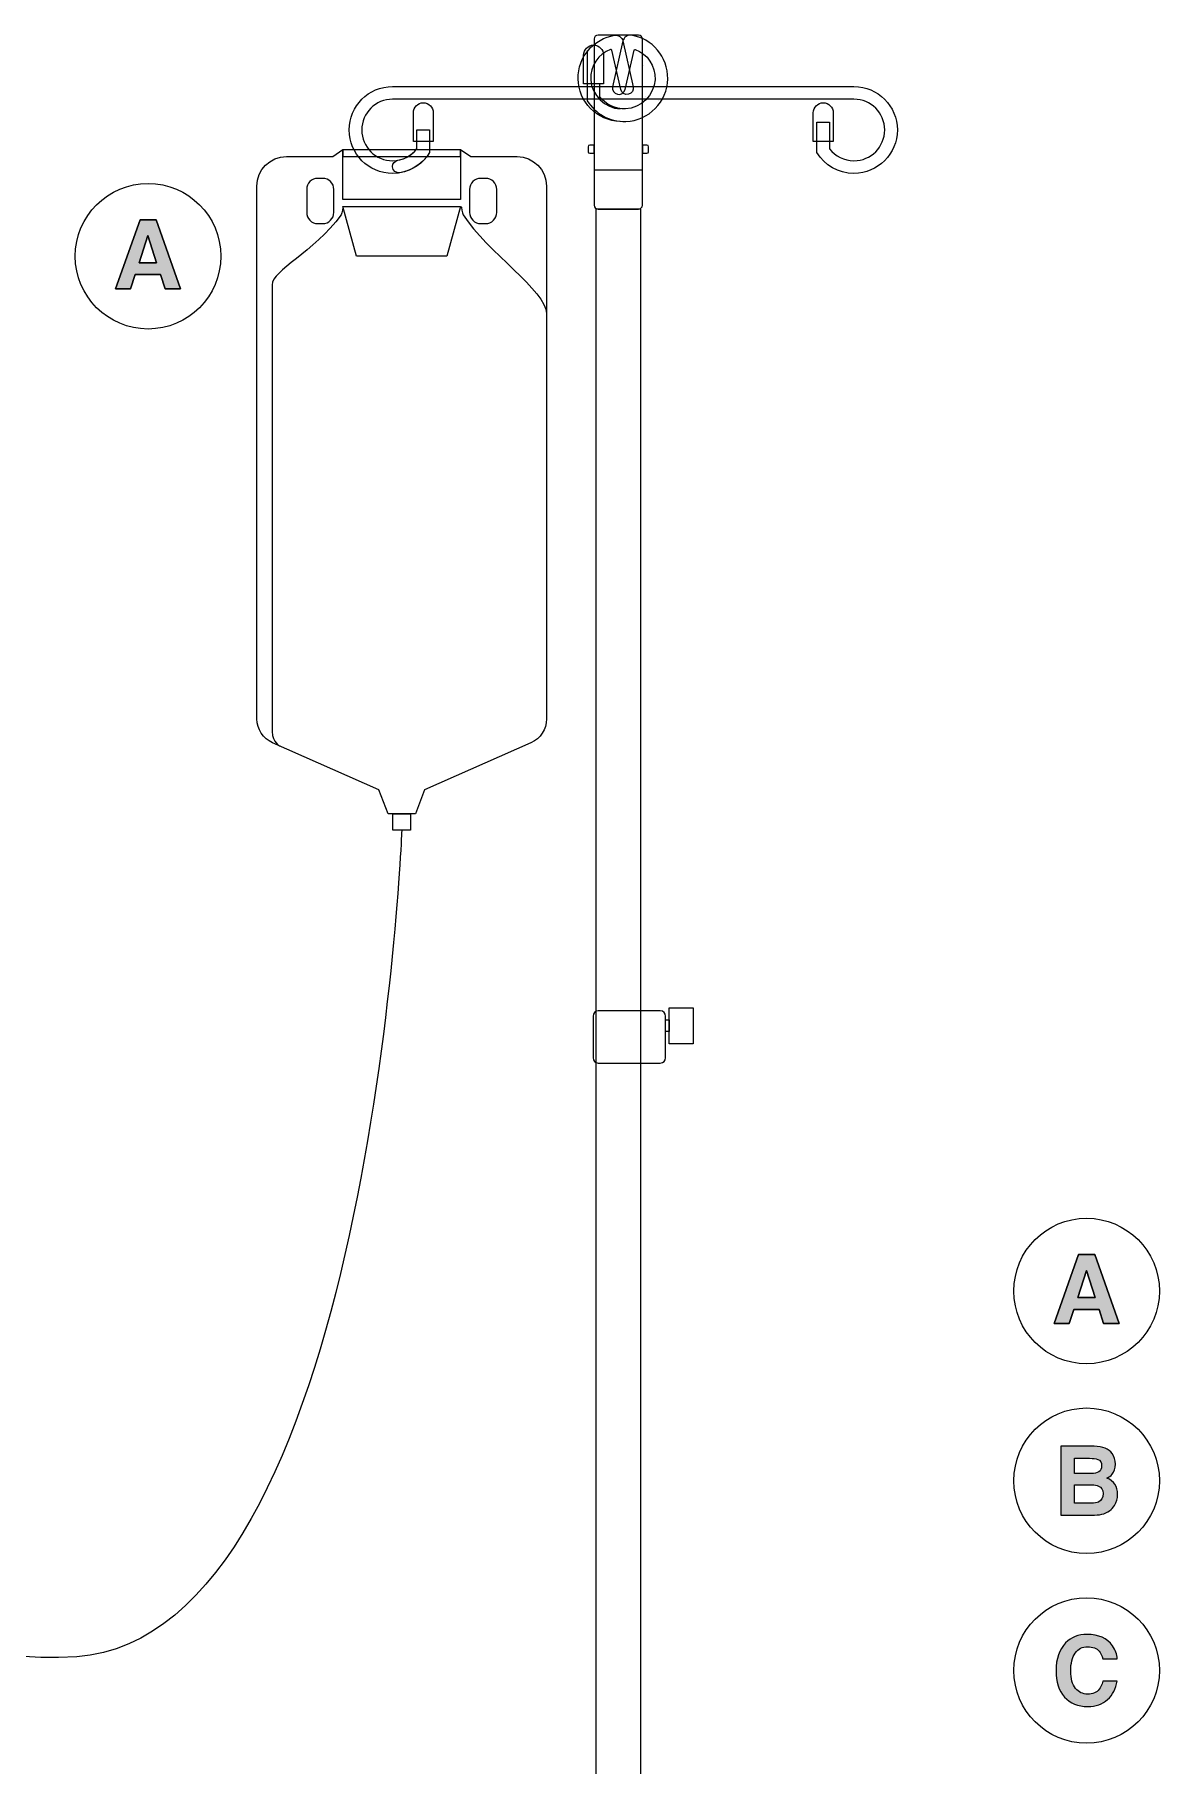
# Model space of a CAD drawing. Header units: centimetres. Extents: x 0 to 32.3, y 0 to 15.7.
# Drawn here: x 26.66 to 31.9, y 7.63 to 15.7 of the extents above; entities that cross this region are included whole.
import ezdxf

# ---------------------------------------------------------------- set-up
doc = ezdxf.new("R2010")
doc.units = ezdxf.units.CM
doc.header["$MEASUREMENT"] = 0
for name, color, linetype, lineweight in [('DIAGRAM', 7, 'Continuous', 0), ('labels', 7, 'Continuous', 0), ('tubing', 7, 'Continuous', 0)]:
    doc.layers.add(name, color=color, linetype=linetype, lineweight=lineweight)

msp = doc.modelspace()

# ---------------------------------------------------------------- hatches: boundary and pattern name
at = {"layer": 'labels', "true_color": 0x1e2f5e, "transparency": 33554687}
h = msp.add_hatch(color=169, dxfattribs=at)
h.dxf.hatch_style = 2
edge = h.paths.add_edge_path()
edge.add_spline(control_points=[(27.246, 14.5789), (27.246, 14.5789), (27.1278, 14.5789), (27.1278, 14.5789), (27.1278, 14.5789), (27.1056, 14.5129), (27.1056, 14.5129), (27.1056, 14.5129), (27.0354, 14.5129), (27.0354, 14.5129), (27.0354, 14.5129), (27.15, 14.8339), (27.15, 14.8339), (27.15, 14.8339), (27.2258, 14.8339), (27.2258, 14.8339), (27.2258, 14.8339), (27.3394, 14.5129), (27.3394, 14.5129), (27.3394, 14.5129), (27.2667, 14.5129), (27.2667, 14.5129), (27.2667, 14.5129), (27.246, 14.5789), (27.246, 14.5789)], knot_values=[0, 0, 0, 0, 1, 1, 1, 2, 2, 2, 3, 3, 3, 4, 4, 4, 5, 5, 5, 6, 6, 6, 7, 7, 7, 8, 8, 8, 8], degree=3, periodic=0)
edge = h.paths.add_edge_path()
edge.add_spline(control_points=[(27.2273, 14.6342), (27.2273, 14.6342), (27.1872, 14.7605), (27.1872, 14.7605), (27.1872, 14.7605), (27.1458, 14.6342), (27.1458, 14.6342), (27.1458, 14.6342), (27.2273, 14.6342), (27.2273, 14.6342)], knot_values=[0, 0, 0, 0, 1, 1, 1, 2, 2, 2, 3, 3, 3, 3], degree=3, periodic=0)
edge.add_line((27.2273, 14.6342), (27.2273, 14.6342))
h = msp.add_hatch(color=169, dxfattribs=at)
h.dxf.hatch_style = 2
edge = h.paths.add_edge_path()
edge.add_spline(control_points=[(31.6181, 9.759), (31.6181, 9.759), (31.4998, 9.759), (31.4998, 9.759), (31.4998, 9.759), (31.4776, 9.6931), (31.4776, 9.6931), (31.4776, 9.6931), (31.4075, 9.6931), (31.4075, 9.6931), (31.4075, 9.6931), (31.522, 10.014), (31.522, 10.014), (31.522, 10.014), (31.5978, 10.014), (31.5978, 10.014), (31.5978, 10.014), (31.7115, 9.6931), (31.7115, 9.6931), (31.7115, 9.6931), (31.6388, 9.6931), (31.6388, 9.6931), (31.6388, 9.6931), (31.6181, 9.759), (31.6181, 9.759)], knot_values=[0, 0, 0, 0, 1, 1, 1, 2, 2, 2, 3, 3, 3, 4, 4, 4, 5, 5, 5, 6, 6, 6, 7, 7, 7, 8, 8, 8, 8], degree=3, periodic=0)
edge = h.paths.add_edge_path()
edge.add_spline(control_points=[(31.5993, 9.8144), (31.5993, 9.8144), (31.5593, 9.9407), (31.5593, 9.9407), (31.5593, 9.9407), (31.5179, 9.8144), (31.5179, 9.8144), (31.5179, 9.8144), (31.5993, 9.8144), (31.5993, 9.8144)], knot_values=[0, 0, 0, 0, 1, 1, 1, 2, 2, 2, 3, 3, 3, 3], degree=3, periodic=0)
edge.add_line((31.5993, 9.8144), (31.5993, 9.8144))
h = msp.add_hatch(color=169, dxfattribs=at)
h.dxf.hatch_style = 2
edge = h.paths.add_edge_path()
edge.add_spline(control_points=[(31.5845, 8.8003), (31.5845, 8.8003), (31.439, 8.8003), (31.439, 8.8003), (31.439, 8.8003), (31.439, 9.1213), (31.439, 9.1213), (31.439, 9.1213), (31.5949, 9.1213), (31.5949, 9.1213), (31.6342, 9.1207), (31.6621, 9.1093), (31.6785, 9.0871), (31.6884, 9.0734), (31.6933, 9.0571), (31.6933, 9.0381), (31.6933, 9.0185), (31.6884, 9.0027), (31.6785, 8.9908), (31.673, 8.9841), (31.6649, 8.978), (31.6541, 8.9725), (31.6705, 8.9666), (31.6829, 8.9571), (31.6913, 8.9442), (31.6996, 8.9313), (31.7038, 8.9156), (31.7038, 8.8972), (31.7038, 8.8782), (31.699, 8.8611), (31.6894, 8.846), (31.6833, 8.836), (31.6757, 8.8276), (31.6666, 8.8207), (31.6562, 8.8129), (31.6441, 8.8075), (31.6301, 8.8046), (31.6161, 8.8017), (31.6009, 8.8003), (31.5845, 8.8003)], knot_values=[0, 0, 0, 0, 1, 1, 1, 2, 2, 2, 3, 3, 3, 4, 4, 4, 5, 5, 5, 6, 6, 6, 7, 7, 7, 8, 8, 8, 9, 9, 9, 10, 10, 10, 11, 11, 11, 12, 12, 12, 13, 13, 13, 13], degree=3, periodic=0)
edge = h.paths.add_edge_path()
edge.add_spline(control_points=[(31.6162, 9.0028), (31.625, 9.008), (31.6293, 9.0174), (31.6293, 9.0309), (31.6293, 9.0458), (31.6235, 9.0557), (31.6119, 9.0605), (31.6019, 9.0638), (31.5891, 9.0655), (31.5736, 9.0655), (31.5736, 9.0655), (31.503, 9.0655), (31.503, 9.0655), (31.503, 9.0655), (31.503, 8.9947), (31.503, 8.9947), (31.503, 8.9947), (31.5818, 8.9947), (31.5818, 8.9947), (31.5959, 8.9947), (31.6074, 8.9974), (31.6162, 9.0028)], knot_values=[0, 0, 0, 0, 1, 1, 1, 2, 2, 2, 3, 3, 3, 4, 4, 4, 5, 5, 5, 6, 6, 6, 7, 7, 7, 7], degree=3, periodic=0)
edge.add_line((31.6162, 9.0028), (31.6162, 9.0028))
edge = h.paths.add_edge_path()
edge.add_spline(control_points=[(31.5829, 8.9416), (31.5829, 8.9416), (31.503, 8.9416), (31.503, 8.9416), (31.503, 8.9416), (31.503, 8.856), (31.503, 8.856), (31.503, 8.856), (31.5818, 8.856), (31.5818, 8.856), (31.5959, 8.856), (31.6069, 8.8579), (31.6147, 8.8617), (31.6289, 8.8687), (31.6361, 8.882), (31.6361, 8.9018), (31.6361, 8.9184), (31.6292, 8.9299), (31.6154, 8.9362), (31.6077, 8.9396), (31.5969, 8.9415), (31.5829, 8.9416)], knot_values=[0, 0, 0, 0, 1, 1, 1, 2, 2, 2, 3, 3, 3, 4, 4, 4, 5, 5, 5, 6, 6, 6, 7, 7, 7, 7], degree=3, periodic=0)
edge.add_line((31.5829, 8.9416), (31.5829, 8.9416))
h = msp.add_hatch(color=169, dxfattribs=at)
h.dxf.hatch_style = 2
edge = h.paths.add_edge_path()
edge.add_spline(control_points=[(31.6572, 7.9418), (31.6332, 7.9199), (31.6026, 7.9089), (31.5653, 7.9089), (31.5191, 7.9089), (31.4828, 7.9237), (31.4564, 7.9533), (31.43, 7.9831), (31.4168, 8.0239), (31.4168, 8.0757), (31.4168, 8.1317), (31.4318, 8.1749), (31.4618, 8.2053), (31.488, 8.2317), (31.5212, 8.2449), (31.5616, 8.2449), (31.6156, 8.2449), (31.6551, 8.2272), (31.68, 8.1918), (31.6938, 8.1719), (31.7012, 8.1519), (31.7022, 8.1319), (31.7022, 8.1319), (31.6352, 8.1319), (31.6352, 8.1319), (31.6308, 8.1473), (31.6252, 8.1589), (31.6184, 8.1667), (31.6062, 8.1807), (31.5881, 8.1876), (31.5642, 8.1876), (31.5398, 8.1876), (31.5205, 8.1778), (31.5065, 8.1581), (31.4924, 8.1385), (31.4853, 8.1106), (31.4853, 8.0746), (31.4853, 8.0386), (31.4928, 8.0116), (31.5077, 7.9937), (31.5225, 7.9758), (31.5415, 7.9668), (31.5644, 7.9668), (31.5879, 7.9668), (31.6058, 7.9745), (31.6182, 7.9899), (31.625, 7.9982), (31.6307, 8.0106), (31.6352, 8.0271), (31.6352, 8.0271), (31.7016, 8.0271), (31.7016, 8.0271), (31.6958, 7.9922), (31.681, 7.9637), (31.6572, 7.9418)], knot_values=[0, 0, 0, 0, 1, 1, 1, 2, 2, 2, 3, 3, 3, 4, 4, 4, 5, 5, 5, 6, 6, 6, 7, 7, 7, 8, 8, 8, 9, 9, 9, 10, 10, 10, 11, 11, 11, 12, 12, 12, 13, 13, 13, 14, 14, 14, 15, 15, 15, 16, 16, 16, 17, 17, 17, 18, 18, 18, 18], degree=3, periodic=0)

# ---------------------------------------------------------------- linework, layer by layer
at = {"layer": 'DIAGRAM', "color": 250, "lineweight": 13, "true_color": 0x231f20}
for p, q in [((29.5655, 15.6229), (29.5655, 15.6229)), ((29.497, 15.555), (29.497, 15.555)), ((29.5066, 15.4072), (29.5066, 15.4072)), ((29.5655, 15.3891), (29.5655, 15.3891)), ((29.4904, 15.0652), (29.2657, 15.0652))]:
    msp.add_line(p, q, dxfattribs=at)
for points in [[(28.643, 14.9296), (28.0952, 14.9296), (28.0952, 15.1614), (28.643, 15.1614)], [(28.5798, 14.6645), (28.1584, 14.6645), (28.0952, 14.8962), (28.643, 14.8962)], [(29.4825, 14.8842), (29.2735, 14.8842), (29.2735, 2.8408), (29.4825, 2.8408)], [(28.4101, 11.9907), (28.3281, 11.9907), (28.3281, 12.0666), (28.4101, 12.0666)], [(29.7262, 10.9965), (29.6144, 10.9965), (29.6144, 11.1637), (29.7262, 11.1637)], [(29.6144, 11.053), (29.5981, 11.053), (29.5981, 11.1071), (29.6144, 11.1071)]]:
    msp.add_lwpolyline(points, close=True, dxfattribs=at)
for points, knots in [([(29.3863, 15.2921), (29.279, 15.2955), (29.1921, 15.3839), (29.1905, 15.4913), (29.189, 15.5934), (29.2633, 15.6786), (29.3607, 15.6941), (29.3781, 15.6968), (29.3955, 15.6846), (29.3993, 15.6675), (29.3993, 15.6675), (29.4474, 15.4541), (29.4474, 15.4541), (29.451, 15.4382), (29.4411, 15.4224), (29.4252, 15.4188), (29.4252, 15.4188), (29.4252, 15.4188), (29.4252, 15.4188), (29.4093, 15.4151), (29.3934, 15.425), (29.3898, 15.441), (29.3898, 15.441), (29.3474, 15.6252), (29.3474, 15.6252), (29.3469, 15.6277), (29.3442, 15.6292), (29.3418, 15.6283), (29.2856, 15.6069), (29.2463, 15.5511), (29.2497, 15.4866), (29.2534, 15.416), (29.3164, 15.3539), (29.387, 15.3512)], [0, 0, 0, 0, 1, 1, 1, 2, 2, 2, 3, 3, 3, 4, 4, 4, 5, 5, 5, 6, 6, 6, 7, 7, 7, 8, 8, 8, 9, 9, 9, 10, 10, 10, 11, 11, 11, 11]), ([(29.2629, 15.648), (29.2629, 15.648), (29.2629, 15.648), (29.2629, 15.648), (29.2373, 15.648), (29.2165, 15.6272), (29.2165, 15.6016), (29.2165, 15.6016), (29.2165, 15.4677), (29.2165, 15.4677), (29.2165, 15.4677), (29.3092, 15.4677), (29.3092, 15.4677), (29.3092, 15.4677), (29.3092, 15.6016), (29.3092, 15.6016), (29.3092, 15.6272), (29.2885, 15.648), (29.2629, 15.648)], [0, 0, 0, 0, 1, 1, 1, 2, 2, 2, 3, 3, 3, 4, 4, 4, 5, 5, 5, 6, 6, 6, 6]), ([(29.2334, 15.623), (29.2334, 15.623), (29.2334, 15.3891), (29.2334, 15.3891), (29.2334, 15.3891), (29.2334, 15.3891), (29.2334, 15.3891), (29.2334, 15.3891), (29.2334, 15.3891), (29.2334, 15.3891), (29.27, 15.3292), (29.3368, 15.2898), (29.4127, 15.2922), (29.52, 15.2956), (29.6068, 15.384), (29.6084, 15.4913), (29.6099, 15.5935), (29.5357, 15.6786), (29.4382, 15.6941), (29.4209, 15.6969), (29.4035, 15.6847), (29.3996, 15.6676), (29.3996, 15.6676), (29.3515, 15.4541), (29.3515, 15.4541), (29.3479, 15.4382), (29.3579, 15.4225), (29.3737, 15.4188), (29.3737, 15.4188), (29.3737, 15.4188), (29.3737, 15.4188), (29.3896, 15.4152), (29.4055, 15.4251), (29.4092, 15.441), (29.4092, 15.441), (29.4515, 15.6252), (29.4515, 15.6252), (29.4521, 15.6277), (29.4547, 15.6292), (29.4571, 15.6283), (29.5134, 15.6069), (29.5526, 15.5511), (29.5492, 15.4867), (29.5455, 15.4161), (29.4826, 15.354), (29.4119, 15.3512), (29.3632, 15.3493), (29.3197, 15.3717), (29.2924, 15.4073), (29.2924, 15.4073), (29.2924, 15.4073), (29.2924, 15.4073), (29.2924, 15.4073), (29.2924, 15.4073), (29.2924, 15.4073), (29.2924, 15.4073), (29.2924, 15.4677), (29.2924, 15.4677)], [0, 0, 0, 0, 1, 1, 1, 2, 2, 2, 3, 3, 3, 4, 4, 4, 5, 5, 5, 6, 6, 6, 7, 7, 7, 8, 8, 8, 9, 9, 9, 10, 10, 10, 11, 11, 11, 12, 12, 12, 13, 13, 13, 14, 14, 14, 15, 15, 15, 16, 16, 16, 17, 17, 17, 18, 18, 18, 19, 19, 19, 19]), ([(29.4726, 14.8842), (29.4726, 14.8842), (29.2834, 14.8842), (29.2834, 14.8842), (29.2736, 14.8842), (29.2657, 14.8921), (29.2657, 14.9019), (29.2657, 14.9019), (29.2657, 15.6768), (29.2657, 15.6768), (29.2657, 15.6866), (29.2736, 15.6945), (29.2834, 15.6945), (29.2834, 15.6945), (29.4726, 15.6945), (29.4726, 15.6945), (29.4824, 15.6945), (29.4904, 15.6866), (29.4904, 15.6768), (29.4904, 15.6768), (29.4904, 14.9019), (29.4904, 14.9019), (29.4904, 14.8921), (29.4824, 14.8842), (29.4726, 14.8842)], [0, 0, 0, 0, 1, 1, 1, 2, 2, 2, 3, 3, 3, 4, 4, 4, 5, 5, 5, 6, 6, 6, 7, 7, 7, 8, 8, 8, 8]), ([(30.3032, 15.147), (30.3387, 15.0891), (30.4027, 15.0505), (30.4756, 15.0505), (30.5873, 15.0505), (30.6779, 15.141), (30.6779, 15.2528), (30.6779, 15.3645), (30.5873, 15.455), (30.4756, 15.455), (30.4756, 15.455), (28.3264, 15.455), (28.3264, 15.455), (28.2147, 15.455), (28.1242, 15.3645), (28.1242, 15.2528), (28.1242, 15.141), (28.2147, 15.0505), (28.3264, 15.0505), (28.3996, 15.0505), (28.4637, 15.0893), (28.4992, 15.1475), (28.4992, 15.1475), (28.4992, 15.1475), (28.4992, 15.1475), (28.4992, 15.1475), (28.4992, 15.2528), (28.4992, 15.2528), (28.4992, 15.2528), (28.4402, 15.2528), (28.4402, 15.2528), (28.4402, 15.2528), (28.4402, 15.1657), (28.4402, 15.1657), (28.4402, 15.1657), (28.4402, 15.1657), (28.4402, 15.1657), (28.414, 15.1315), (28.3728, 15.1095), (28.3264, 15.1095), (28.2473, 15.1095), (28.1832, 15.1736), (28.1832, 15.2528), (28.1832, 15.3319), (28.2473, 15.396), (28.3264, 15.396), (28.3264, 15.396), (30.4756, 15.396), (30.4756, 15.396), (30.5548, 15.396), (30.6189, 15.3319), (30.6189, 15.2528), (30.6189, 15.1736), (30.5548, 15.1095), (30.4756, 15.1095), (30.4294, 15.1095), (30.3883, 15.1313), (30.3621, 15.1653), (30.3621, 15.1653), (30.3621, 15.1653), (30.3621, 15.1653), (30.3621, 15.1653), (30.3621, 15.289), (30.3621, 15.289), (30.3621, 15.289), (30.3032, 15.289), (30.3032, 15.289), (30.3032, 15.289), (30.3032, 15.147), (30.3032, 15.147), (30.3032, 15.147), (30.3032, 15.147), (30.3032, 15.147)], [0, 0, 0, 0, 1, 1, 1, 2, 2, 2, 3, 3, 3, 4, 4, 4, 5, 5, 5, 6, 6, 6, 7, 7, 7, 8, 8, 8, 9, 9, 9, 10, 10, 10, 11, 11, 11, 12, 12, 12, 13, 13, 13, 14, 14, 14, 15, 15, 15, 16, 16, 16, 17, 17, 17, 18, 18, 18, 19, 19, 19, 20, 20, 20, 21, 21, 21, 22, 22, 22, 23, 23, 23, 24, 24, 24, 24]), ([(28.4697, 15.3795), (28.4697, 15.3795), (28.4697, 15.3795), (28.4697, 15.3795), (28.4441, 15.3795), (28.4234, 15.3587), (28.4234, 15.3331), (28.4234, 15.3331), (28.4234, 15.1992), (28.4234, 15.1992), (28.4234, 15.1992), (28.5161, 15.1992), (28.5161, 15.1992), (28.5161, 15.1992), (28.5161, 15.3331), (28.5161, 15.3331), (28.5161, 15.3587), (28.4953, 15.3795), (28.4697, 15.3795)], [0, 0, 0, 0, 1, 1, 1, 2, 2, 2, 3, 3, 3, 4, 4, 4, 5, 5, 5, 6, 6, 6, 6]), ([(28.4697, 15.3795), (28.4697, 15.3795), (28.4697, 15.3795), (28.4697, 15.3795), (28.4441, 15.3795), (28.4234, 15.3587), (28.4234, 15.3331), (28.4234, 15.3331), (28.4234, 15.1992), (28.4234, 15.1992), (28.4234, 15.1992), (28.5161, 15.1992), (28.5161, 15.1992), (28.5161, 15.1992), (28.5161, 15.3331), (28.5161, 15.3331), (28.5161, 15.3587), (28.4953, 15.3795), (28.4697, 15.3795)], [0, 0, 0, 0, 1, 1, 1, 2, 2, 2, 3, 3, 3, 4, 4, 4, 5, 5, 5, 6, 6, 6, 6]), ([(30.3327, 15.3795), (30.3327, 15.3795), (30.3327, 15.3795), (30.3327, 15.3795), (30.3071, 15.3795), (30.2863, 15.3587), (30.2863, 15.3331), (30.2863, 15.3331), (30.2863, 15.1992), (30.2863, 15.1992), (30.2863, 15.1992), (30.379, 15.1992), (30.379, 15.1992), (30.379, 15.1992), (30.379, 15.3331), (30.379, 15.3331), (30.379, 15.3587), (30.3583, 15.3795), (30.3327, 15.3795)], [0, 0, 0, 0, 1, 1, 1, 2, 2, 2, 3, 3, 3, 4, 4, 4, 5, 5, 5, 6, 6, 6, 6]), ([(28.4992, 15.2528), (28.4992, 15.2528), (28.4402, 15.2528), (28.4402, 15.2528), (28.4402, 15.2528), (28.4402, 15.1657), (28.4402, 15.1657), (28.4187, 15.1376), (28.3871, 15.1177), (28.3507, 15.1115), (28.3368, 15.1092), (28.3264, 15.0974), (28.3264, 15.0832), (28.3264, 15.0832), (28.3264, 15.0815), (28.3264, 15.0815), (28.3264, 15.0638), (28.3423, 15.0503), (28.3597, 15.0532), (28.4188, 15.063), (28.4692, 15.0983), (28.4992, 15.1475), (28.4992, 15.1475), (28.4992, 15.2528), (28.4992, 15.2528)], [0, 0, 0, 0, 1, 1, 1, 2, 2, 2, 3, 3, 3, 4, 4, 4, 5, 5, 5, 6, 6, 6, 7, 7, 7, 8, 8, 8, 8]), ([(28.9065, 15.1284), (28.9065, 15.1284), (28.6903, 15.1284), (28.6903, 15.1284), (28.6903, 15.1284), (28.643, 15.1614), (28.643, 15.1614), (28.643, 15.1614), (28.643, 15.1284), (28.643, 15.1284), (28.643, 15.1284), (28.0952, 15.1284), (28.0952, 15.1284), (28.0952, 15.1284), (28.0952, 15.1614), (28.0952, 15.1614), (28.0952, 15.1614), (28.0479, 15.1284), (28.0479, 15.1284), (28.0479, 15.1284), (27.8317, 15.1284), (27.8317, 15.1284), (27.7561, 15.1284), (27.6949, 15.0672), (27.6949, 14.9916), (27.6949, 14.9916), (27.6949, 12.5093), (27.6949, 12.5093), (27.6949, 12.4613), (27.7232, 12.4179), (27.767, 12.3984), (27.767, 12.3984), (28.263, 12.1786), (28.263, 12.1786), (28.263, 12.1786), (28.3059, 12.0666), (28.3059, 12.0666), (28.3059, 12.0666), (28.4336, 12.0666), (28.4336, 12.0666), (28.4336, 12.0666), (28.4753, 12.1786), (28.4753, 12.1786), (28.4753, 12.1786), (28.9712, 12.3984), (28.9712, 12.3984), (29.0151, 12.4179), (29.0433, 12.4613), (29.0433, 12.5093), (29.0433, 12.5093), (29.0433, 14.9916), (29.0433, 14.9916), (29.0433, 15.0672), (28.9821, 15.1284), (28.9065, 15.1284)], [0, 0, 0, 0, 1, 1, 1, 2, 2, 2, 3, 3, 3, 4, 4, 4, 5, 5, 5, 6, 6, 6, 7, 7, 7, 8, 8, 8, 9, 9, 9, 10, 10, 10, 11, 11, 11, 12, 12, 12, 13, 13, 13, 14, 14, 14, 15, 15, 15, 16, 16, 16, 17, 17, 17, 18, 18, 18, 18]), ([(29.2657, 15.1439), (29.2657, 15.1439), (29.2448, 15.1439), (29.2448, 15.1439), (29.2408, 15.1439), (29.2376, 15.1471), (29.2376, 15.1512), (29.2376, 15.1512), (29.2376, 15.1747), (29.2376, 15.1747), (29.2376, 15.1787), (29.2408, 15.182), (29.2448, 15.182), (29.2448, 15.182), (29.2657, 15.182), (29.2657, 15.182), (29.2657, 15.182), (29.2657, 15.1439), (29.2657, 15.1439)], [0, 0, 0, 0, 1, 1, 1, 2, 2, 2, 3, 3, 3, 4, 4, 4, 5, 5, 5, 6, 6, 6, 6]), ([(29.5112, 15.1439), (29.5112, 15.1439), (29.4904, 15.1439), (29.4904, 15.1439), (29.4904, 15.1439), (29.4904, 15.182), (29.4904, 15.182), (29.4904, 15.182), (29.5112, 15.182), (29.5112, 15.182), (29.5152, 15.182), (29.5185, 15.1787), (29.5185, 15.1747), (29.5185, 15.1747), (29.5185, 15.1512), (29.5185, 15.1512), (29.5185, 15.1471), (29.5152, 15.1439), (29.5112, 15.1439)], [0, 0, 0, 0, 1, 1, 1, 2, 2, 2, 3, 3, 3, 4, 4, 4, 5, 5, 5, 6, 6, 6, 6]), ([(28.0011, 14.8167), (28.0011, 14.8167), (27.9786, 14.8167), (27.9786, 14.8167), (27.9499, 14.8167), (27.9266, 14.84), (27.9266, 14.8687), (27.9266, 14.8687), (27.9266, 14.9754), (27.9266, 14.9754), (27.9266, 15.0041), (27.9499, 15.0274), (27.9786, 15.0274), (27.9786, 15.0274), (28.0011, 15.0274), (28.0011, 15.0274), (28.0298, 15.0274), (28.0531, 15.0041), (28.0531, 14.9754), (28.0531, 14.9754), (28.0531, 14.8687), (28.0531, 14.8687), (28.0531, 14.84), (28.0298, 14.8167), (28.0011, 14.8167)], [0, 0, 0, 0, 1, 1, 1, 2, 2, 2, 3, 3, 3, 4, 4, 4, 5, 5, 5, 6, 6, 6, 7, 7, 7, 8, 8, 8, 8]), ([(28.7596, 14.8167), (28.7596, 14.8167), (28.7371, 14.8167), (28.7371, 14.8167), (28.7084, 14.8167), (28.6852, 14.84), (28.6852, 14.8687), (28.6852, 14.8687), (28.6852, 14.9754), (28.6852, 14.9754), (28.6852, 15.0041), (28.7084, 15.0274), (28.7371, 15.0274), (28.7371, 15.0274), (28.7596, 15.0274), (28.7596, 15.0274), (28.7883, 15.0274), (28.8116, 15.0041), (28.8116, 14.9754), (28.8116, 14.9754), (28.8116, 14.8687), (28.8116, 14.8687), (28.8116, 14.84), (28.7883, 14.8167), (28.7596, 14.8167)], [0, 0, 0, 0, 1, 1, 1, 2, 2, 2, 3, 3, 3, 4, 4, 4, 5, 5, 5, 6, 6, 6, 7, 7, 7, 8, 8, 8, 8]), ([(28.0952, 14.8962), (28.0952, 14.8962), (28.0924, 14.865), (28.0864, 14.8568), (27.9594, 14.683), (27.7653, 14.5971), (27.7653, 14.5321), (27.7653, 14.4518), (27.7653, 12.4502), (27.7653, 12.4502), (27.767, 12.3984), (27.8011, 12.3833), (27.8011, 12.3833)], [0, 0, 0, 0, 1, 1, 1, 2, 2, 2, 3, 3, 3, 4, 4, 4, 4]), ([(28.6466, 14.8962), (28.6466, 14.8962), (28.65, 14.8653), (28.6554, 14.8568), (28.7672, 14.683), (29.0433, 14.5035), (29.0433, 14.3974)], [0, 0, 0, 0, 1, 1, 1, 2, 2, 2, 2]), ([(29.5737, 10.9064), (29.5737, 10.9064), (29.2849, 10.9064), (29.2849, 10.9064), (29.2715, 10.9064), (29.2606, 10.9173), (29.2606, 10.9308), (29.2606, 10.9308), (29.2606, 11.1251), (29.2606, 11.1251), (29.2606, 11.1386), (29.2715, 11.1495), (29.2849, 11.1495), (29.2849, 11.1495), (29.5737, 11.1495), (29.5737, 11.1495), (29.5872, 11.1495), (29.5981, 11.1386), (29.5981, 11.1251), (29.5981, 11.1251), (29.5981, 10.9308), (29.5981, 10.9308), (29.5981, 10.9173), (29.5872, 10.9064), (29.5737, 10.9064)], [0, 0, 0, 0, 1, 1, 1, 2, 2, 2, 3, 3, 3, 4, 4, 4, 5, 5, 5, 6, 6, 6, 7, 7, 7, 8, 8, 8, 8])]:
    msp.add_open_spline(points, degree=3, knots=knots, dxfattribs=at)
at = {"layer": 'labels', "color": 18, "lineweight": 0, "true_color": 0x000000}
for points in [[(27.246, 14.5789), (27.1278, 14.5789), (27.1056, 14.5129), (27.0354, 14.5129), (27.15, 14.8339), (27.2258, 14.8339), (27.3394, 14.5129), (27.2667, 14.5129)], [(27.2273, 14.6342), (27.1872, 14.7605), (27.1458, 14.6342)], [(31.6181, 9.759), (31.4998, 9.759), (31.4776, 9.6931), (31.4075, 9.6931), (31.522, 10.014), (31.5978, 10.014), (31.7115, 9.6931), (31.6388, 9.6931)], [(31.5993, 9.8144), (31.5593, 9.9407), (31.5179, 9.8144)]]:
    msp.add_lwpolyline(points, close=True, dxfattribs=at)
at = {"layer": 'labels', "color": 169, "lineweight": 13, "true_color": 0x1e2f5e}
for centre in [(27.1874, 14.6645), (31.5595, 9.8446), (31.5595, 8.9608), (31.5595, 8.0769)]:
    msp.add_circle(centre, 0.3389, dxfattribs=at)
at = {"layer": 'labels'}
for points, knots in [([(27.246, 14.5789), (27.246, 14.5789), (27.1278, 14.5789), (27.1278, 14.5789), (27.1278, 14.5789), (27.1056, 14.5129), (27.1056, 14.5129), (27.1056, 14.5129), (27.0354, 14.5129), (27.0354, 14.5129), (27.0354, 14.5129), (27.15, 14.8339), (27.15, 14.8339), (27.15, 14.8339), (27.2258, 14.8339), (27.2258, 14.8339), (27.2258, 14.8339), (27.3394, 14.5129), (27.3394, 14.5129), (27.3394, 14.5129), (27.2667, 14.5129), (27.2667, 14.5129), (27.2667, 14.5129), (27.246, 14.5789), (27.246, 14.5789)], [0, 0, 0, 0, 1, 1, 1, 2, 2, 2, 3, 3, 3, 4, 4, 4, 5, 5, 5, 6, 6, 6, 7, 7, 7, 8, 8, 8, 8]), ([(27.2273, 14.6342), (27.2273, 14.6342), (27.1872, 14.7605), (27.1872, 14.7605), (27.1872, 14.7605), (27.1458, 14.6342), (27.1458, 14.6342), (27.1458, 14.6342), (27.2273, 14.6342), (27.2273, 14.6342)], [0, 0, 0, 0, 1, 1, 1, 2, 2, 2, 3, 3, 3, 3]), ([(31.6181, 9.759), (31.6181, 9.759), (31.4998, 9.759), (31.4998, 9.759), (31.4998, 9.759), (31.4776, 9.6931), (31.4776, 9.6931), (31.4776, 9.6931), (31.4075, 9.6931), (31.4075, 9.6931), (31.4075, 9.6931), (31.522, 10.014), (31.522, 10.014), (31.522, 10.014), (31.5978, 10.014), (31.5978, 10.014), (31.5978, 10.014), (31.7115, 9.6931), (31.7115, 9.6931), (31.7115, 9.6931), (31.6388, 9.6931), (31.6388, 9.6931), (31.6388, 9.6931), (31.6181, 9.759), (31.6181, 9.759)], [0, 0, 0, 0, 1, 1, 1, 2, 2, 2, 3, 3, 3, 4, 4, 4, 5, 5, 5, 6, 6, 6, 7, 7, 7, 8, 8, 8, 8]), ([(31.5993, 9.8144), (31.5993, 9.8144), (31.5593, 9.9407), (31.5593, 9.9407), (31.5593, 9.9407), (31.5179, 9.8144), (31.5179, 9.8144), (31.5179, 9.8144), (31.5993, 9.8144), (31.5993, 9.8144)], [0, 0, 0, 0, 1, 1, 1, 2, 2, 2, 3, 3, 3, 3]), ([(31.5845, 8.8003), (31.5845, 8.8003), (31.439, 8.8003), (31.439, 8.8003), (31.439, 8.8003), (31.439, 9.1213), (31.439, 9.1213), (31.439, 9.1213), (31.5949, 9.1213), (31.5949, 9.1213), (31.6342, 9.1207), (31.6621, 9.1093), (31.6785, 9.0871), (31.6884, 9.0734), (31.6933, 9.0571), (31.6933, 9.0381), (31.6933, 9.0185), (31.6884, 9.0027), (31.6785, 8.9908), (31.673, 8.9841), (31.6649, 8.978), (31.6541, 8.9725), (31.6705, 8.9666), (31.6829, 8.9571), (31.6913, 8.9442), (31.6996, 8.9313), (31.7038, 8.9156), (31.7038, 8.8972), (31.7038, 8.8782), (31.699, 8.8611), (31.6894, 8.846), (31.6833, 8.836), (31.6757, 8.8276), (31.6666, 8.8207), (31.6562, 8.8129), (31.6441, 8.8075), (31.6301, 8.8046), (31.6161, 8.8017), (31.6009, 8.8003), (31.5845, 8.8003)], [0, 0, 0, 0, 1, 1, 1, 2, 2, 2, 3, 3, 3, 4, 4, 4, 5, 5, 5, 6, 6, 6, 7, 7, 7, 8, 8, 8, 9, 9, 9, 10, 10, 10, 11, 11, 11, 12, 12, 12, 13, 13, 13, 13]), ([(31.6162, 9.0028), (31.625, 9.008), (31.6293, 9.0174), (31.6293, 9.0309), (31.6293, 9.0458), (31.6235, 9.0557), (31.6119, 9.0605), (31.6019, 9.0638), (31.5891, 9.0655), (31.5736, 9.0655), (31.5736, 9.0655), (31.503, 9.0655), (31.503, 9.0655), (31.503, 9.0655), (31.503, 8.9947), (31.503, 8.9947), (31.503, 8.9947), (31.5818, 8.9947), (31.5818, 8.9947), (31.5959, 8.9947), (31.6074, 8.9974), (31.6162, 9.0028)], [0, 0, 0, 0, 1, 1, 1, 2, 2, 2, 3, 3, 3, 4, 4, 4, 5, 5, 5, 6, 6, 6, 7, 7, 7, 7]), ([(31.5829, 8.9416), (31.5829, 8.9416), (31.503, 8.9416), (31.503, 8.9416), (31.503, 8.9416), (31.503, 8.856), (31.503, 8.856), (31.503, 8.856), (31.5818, 8.856), (31.5818, 8.856), (31.5959, 8.856), (31.6069, 8.8579), (31.6147, 8.8617), (31.6289, 8.8687), (31.6361, 8.882), (31.6361, 8.9018), (31.6361, 8.9184), (31.6292, 8.9299), (31.6154, 8.9362), (31.6077, 8.9396), (31.5969, 8.9415), (31.5829, 8.9416)], [0, 0, 0, 0, 1, 1, 1, 2, 2, 2, 3, 3, 3, 4, 4, 4, 5, 5, 5, 6, 6, 6, 7, 7, 7, 7]), ([(31.6572, 7.9418), (31.6332, 7.9199), (31.6026, 7.9089), (31.5653, 7.9089), (31.5191, 7.9089), (31.4828, 7.9237), (31.4564, 7.9533), (31.43, 7.9831), (31.4168, 8.0239), (31.4168, 8.0757), (31.4168, 8.1317), (31.4318, 8.1749), (31.4618, 8.2053), (31.488, 8.2317), (31.5212, 8.2449), (31.5616, 8.2449), (31.6156, 8.2449), (31.6551, 8.2272), (31.68, 8.1918), (31.6938, 8.1719), (31.7012, 8.1519), (31.7022, 8.1319), (31.7022, 8.1319), (31.6352, 8.1319), (31.6352, 8.1319), (31.6308, 8.1473), (31.6252, 8.1589), (31.6184, 8.1667), (31.6062, 8.1807), (31.5881, 8.1876), (31.5642, 8.1876), (31.5398, 8.1876), (31.5205, 8.1778), (31.5065, 8.1581), (31.4924, 8.1385), (31.4853, 8.1106), (31.4853, 8.0746), (31.4853, 8.0386), (31.4928, 8.0116), (31.5077, 7.9937), (31.5225, 7.9758), (31.5415, 7.9668), (31.5644, 7.9668), (31.5879, 7.9668), (31.6058, 7.9745), (31.6182, 7.9899), (31.625, 7.9982), (31.6307, 8.0106), (31.6352, 8.0271), (31.6352, 8.0271), (31.7016, 8.0271), (31.7016, 8.0271), (31.6958, 7.9922), (31.681, 7.9637), (31.6572, 7.9418)], [0, 0, 0, 0, 1, 1, 1, 2, 2, 2, 3, 3, 3, 4, 4, 4, 5, 5, 5, 6, 6, 6, 7, 7, 7, 8, 8, 8, 9, 9, 9, 10, 10, 10, 11, 11, 11, 12, 12, 12, 13, 13, 13, 14, 14, 14, 15, 15, 15, 16, 16, 16, 17, 17, 17, 18, 18, 18, 18])]:
    msp.add_open_spline(points, degree=3, knots=knots, dxfattribs=at)
at = {"layer": 'labels', "color": 18, "lineweight": 0, "true_color": 0x000000}
for points, knots in [([(31.5845, 8.8003), (31.5845, 8.8003), (31.439, 8.8003), (31.439, 8.8003), (31.439, 8.8003), (31.439, 9.1213), (31.439, 9.1213), (31.439, 9.1213), (31.5949, 9.1213), (31.5949, 9.1213), (31.6342, 9.1207), (31.6621, 9.1093), (31.6785, 9.0871), (31.6884, 9.0734), (31.6933, 9.0571), (31.6933, 9.0381), (31.6933, 9.0185), (31.6884, 9.0027), (31.6785, 8.9908), (31.673, 8.9841), (31.6649, 8.978), (31.6541, 8.9725), (31.6705, 8.9666), (31.6829, 8.9571), (31.6913, 8.9442), (31.6996, 8.9313), (31.7038, 8.9156), (31.7038, 8.8972), (31.7038, 8.8782), (31.699, 8.8611), (31.6894, 8.846), (31.6833, 8.836), (31.6757, 8.8276), (31.6666, 8.8207), (31.6562, 8.8129), (31.6441, 8.8075), (31.6301, 8.8046), (31.6161, 8.8017), (31.6009, 8.8003), (31.5845, 8.8003)], [0, 0, 0, 0, 1, 1, 1, 2, 2, 2, 3, 3, 3, 4, 4, 4, 5, 5, 5, 6, 6, 6, 7, 7, 7, 8, 8, 8, 9, 9, 9, 10, 10, 10, 11, 11, 11, 12, 12, 12, 13, 13, 13, 13]), ([(31.6162, 9.0028), (31.625, 9.008), (31.6293, 9.0174), (31.6293, 9.0309), (31.6293, 9.0458), (31.6235, 9.0557), (31.6119, 9.0605), (31.6019, 9.0638), (31.5891, 9.0655), (31.5736, 9.0655), (31.5736, 9.0655), (31.503, 9.0655), (31.503, 9.0655), (31.503, 9.0655), (31.503, 8.9947), (31.503, 8.9947), (31.503, 8.9947), (31.5818, 8.9947), (31.5818, 8.9947), (31.5959, 8.9947), (31.6074, 8.9974), (31.6162, 9.0028)], [0, 0, 0, 0, 1, 1, 1, 2, 2, 2, 3, 3, 3, 4, 4, 4, 5, 5, 5, 6, 6, 6, 7, 7, 7, 7]), ([(31.5829, 8.9416), (31.5829, 8.9416), (31.503, 8.9416), (31.503, 8.9416), (31.503, 8.9416), (31.503, 8.856), (31.503, 8.856), (31.503, 8.856), (31.5818, 8.856), (31.5818, 8.856), (31.5959, 8.856), (31.6069, 8.8579), (31.6147, 8.8617), (31.6289, 8.8687), (31.6361, 8.882), (31.6361, 8.9018), (31.6361, 8.9184), (31.6292, 8.9299), (31.6154, 8.9362), (31.6077, 8.9396), (31.5969, 8.9415), (31.5829, 8.9416)], [0, 0, 0, 0, 1, 1, 1, 2, 2, 2, 3, 3, 3, 4, 4, 4, 5, 5, 5, 6, 6, 6, 7, 7, 7, 7]), ([(31.6572, 7.9418), (31.6332, 7.9199), (31.6026, 7.9089), (31.5653, 7.9089), (31.5191, 7.9089), (31.4828, 7.9237), (31.4564, 7.9533), (31.43, 7.9831), (31.4168, 8.0239), (31.4168, 8.0757), (31.4168, 8.1317), (31.4318, 8.1749), (31.4618, 8.2053), (31.488, 8.2317), (31.5212, 8.2449), (31.5616, 8.2449), (31.6156, 8.2449), (31.6551, 8.2272), (31.68, 8.1918), (31.6938, 8.1719), (31.7012, 8.1519), (31.7022, 8.1319), (31.7022, 8.1319), (31.6352, 8.1319), (31.6352, 8.1319), (31.6308, 8.1473), (31.6252, 8.1589), (31.6184, 8.1667), (31.6062, 8.1807), (31.5881, 8.1876), (31.5642, 8.1876), (31.5398, 8.1876), (31.5205, 8.1778), (31.5065, 8.1581), (31.4924, 8.1385), (31.4853, 8.1106), (31.4853, 8.0746), (31.4853, 8.0386), (31.4928, 8.0116), (31.5077, 7.9937), (31.5225, 7.9758), (31.5415, 7.9668), (31.5644, 7.9668), (31.5879, 7.9668), (31.6058, 7.9745), (31.6182, 7.9899), (31.625, 7.9982), (31.6307, 8.0106), (31.6352, 8.0271), (31.6352, 8.0271), (31.7016, 8.0271), (31.7016, 8.0271), (31.6958, 7.9922), (31.681, 7.9637), (31.6572, 7.9418)], [0, 0, 0, 0, 1, 1, 1, 2, 2, 2, 3, 3, 3, 4, 4, 4, 5, 5, 5, 6, 6, 6, 7, 7, 7, 8, 8, 8, 9, 9, 9, 10, 10, 10, 11, 11, 11, 12, 12, 12, 13, 13, 13, 14, 14, 14, 15, 15, 15, 16, 16, 16, 17, 17, 17, 18, 18, 18, 18])]:
    msp.add_open_spline(points, degree=3, knots=knots, dxfattribs=at)
at = {"layer": 'tubing', "color": 169, "lineweight": 13, "true_color": 0x1e2f5e}
msp.add_open_spline([(28.3691, 11.9907), (28.3691, 11.9907), (28.2215, 8.2425), (26.8554, 8.1408), (25.0112, 8.0033), (25.1887, 11.151), (24.143, 10.8194), (24.0884, 10.8021), (23.9224, 10.7583), (23.9224, 10.7583)], degree=3, knots=[0, 0, 0, 0, 1, 1, 1, 2, 2, 2, 3, 3, 3, 3], dxfattribs=at)

doc.saveas('drawing.dxf')
